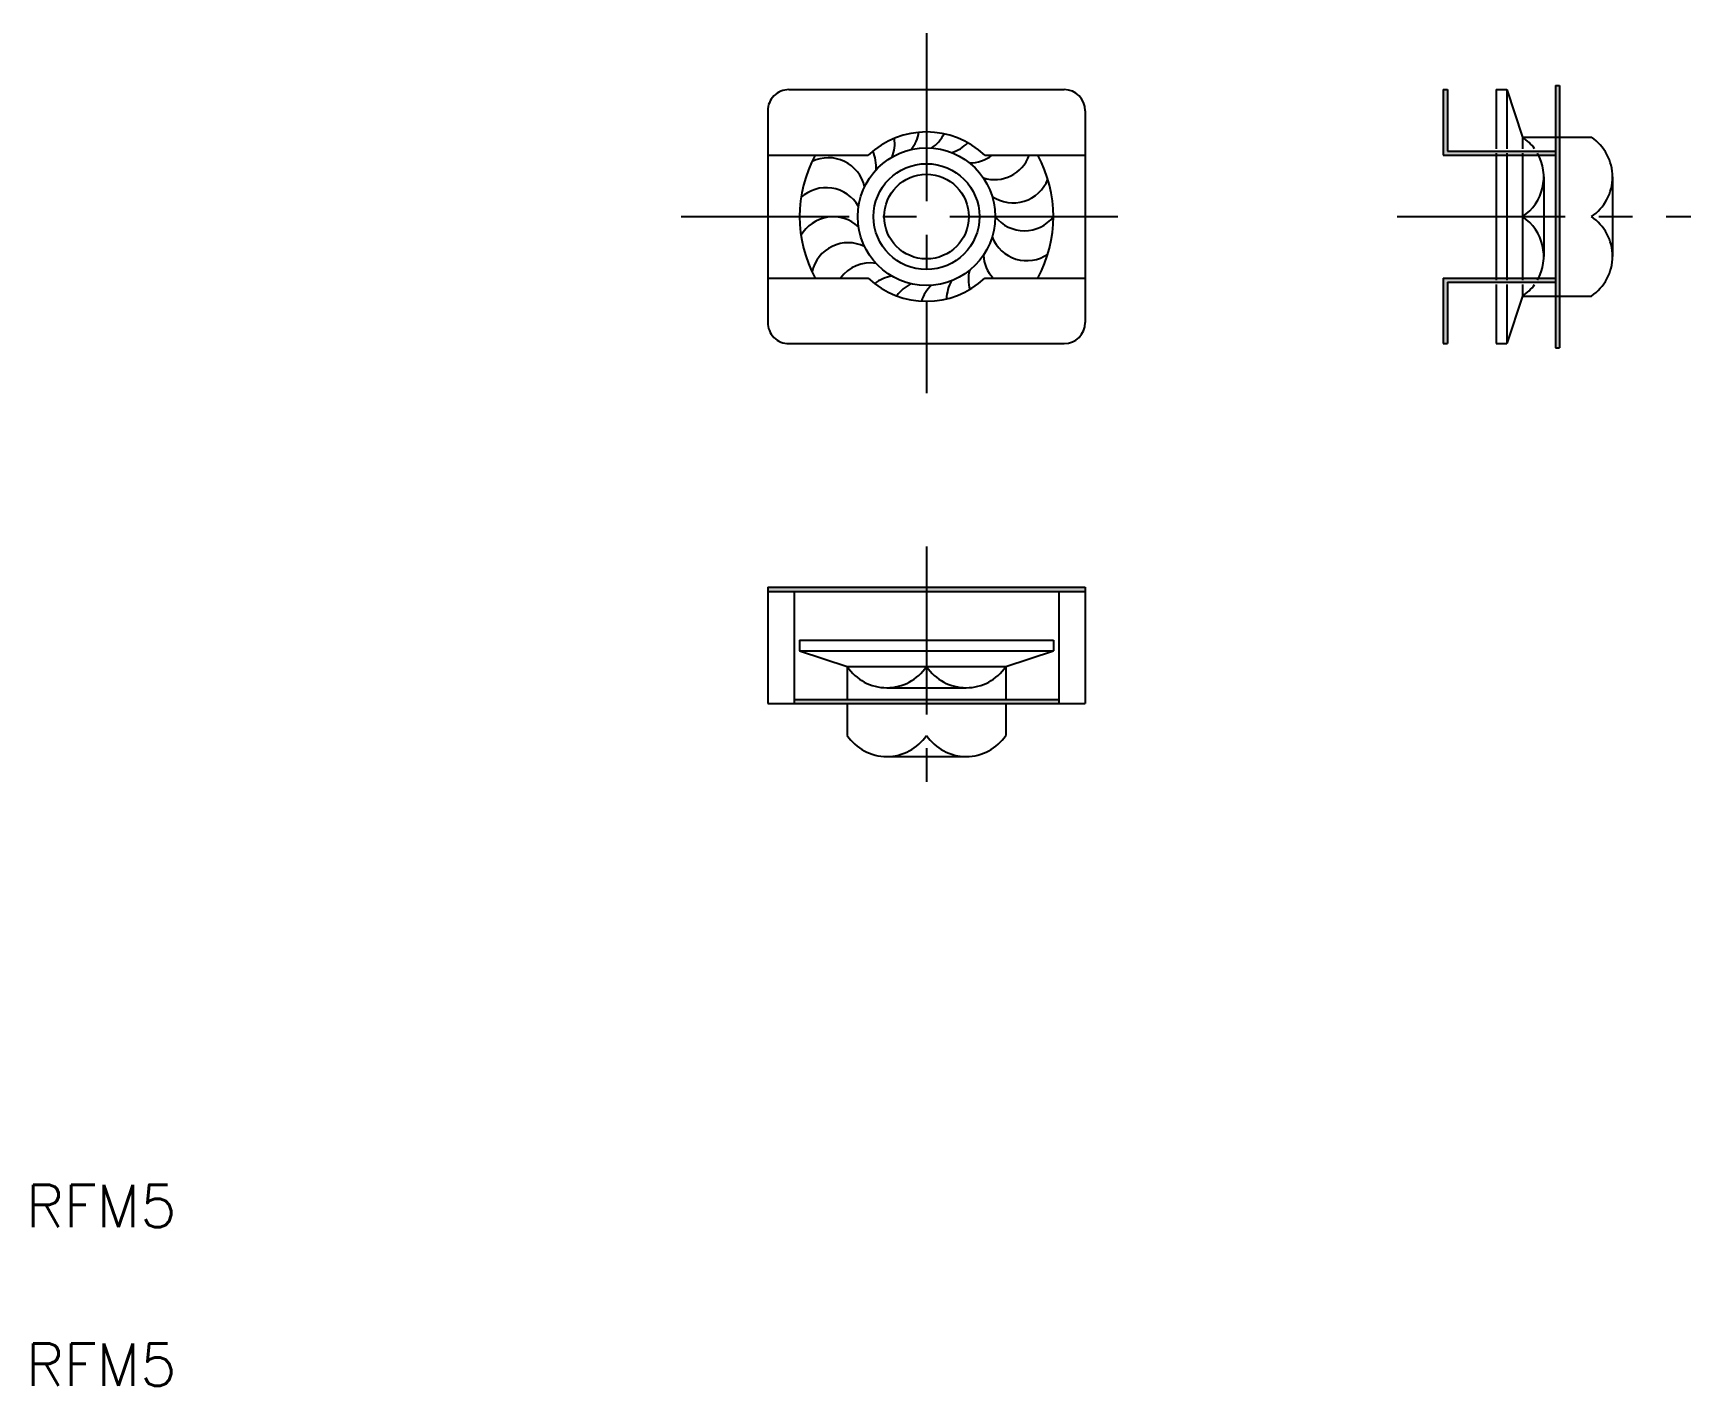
# Model space of a CAD drawing. Extents: x 5.3 to 83.7, y 5 to 68.9.
import ezdxf

# ---------------------------------------------------------------- set-up
doc = ezdxf.new("R2010")
doc.units = 0
doc.header["$LTSCALE"] = 0.25
doc.linetypes.add('CENTER', pattern=[50.8, 31.75, -6.35, 6.35, -6.35])
doc.layers.get('0').update_dxf_attribs({"linetype": 'CONTINUOUS'})
doc.layers.add('CENTER', color=1, linetype='CENTER')
doc.styles.get("Standard").update_dxf_attribs({"font": 'txt', "bigfont": 'BIGFONT'})

msp = doc.modelspace()

# ---------------------------------------------------------------- linework, layer by layer
at = {"color": 7, "linetype": 'CONTINUOUS'}
for p, q in [((41.045, 66.233), (54.045, 66.233)), ((71.954, 66.233), (71.954, 63.133)), ((71.954, 66.233), (72.154, 66.233)), ((72.154, 66.233), (72.154, 63.333)), ((74.454, 66.233), (74.454, 63.433)), ((74.454, 66.233), (74.954, 66.233)), ((74.954, 66.233), (74.954, 63.433)), ((74.954, 66.233), (75.704, 63.983)), ((77.254, 66.433), (77.254, 54.033)), ((77.254, 66.433), (77.454, 66.433)), ((77.454, 66.433), (77.454, 54.033)), ((40.045, 65.233), (40.045, 55.233)), ((55.045, 65.233), (55.045, 55.233)), ((75.704, 63.983), (78.954, 63.983)), ((75.704, 63.983), (75.704, 63.433)), ((40.045, 63.133), (44.79, 63.133)), ((50.3, 63.133), (55.045, 63.133)), ((71.954, 63.133), (77.254, 63.133)), ((72.154, 63.333), (77.254, 63.333)), ((74.454, 63.233), (74.454, 57.233)), ((74.954, 63.233), (74.954, 57.233)), ((75.704, 63.233), (75.704, 57.233)), ((76.704, 62.108), (76.704, 58.358)), ((79.954, 62.108), (79.954, 58.358)), ((40.045, 57.333), (44.79, 57.333)), ((50.3, 57.333), (55.045, 57.333)), ((71.954, 57.333), (77.254, 57.333)), ((71.954, 57.333), (71.954, 54.233)), ((72.154, 57.133), (77.254, 57.133)), ((72.154, 57.133), (72.154, 54.233)), ((74.454, 57.033), (74.454, 54.233)), ((74.954, 57.033), (74.954, 54.233)), ((75.704, 56.483), (74.954, 54.233)), ((75.704, 57.033), (75.704, 56.483)), ((75.704, 56.483), (78.954, 56.483)), ((41.045, 54.233), (54.045, 54.233)), ((71.954, 54.233), (72.154, 54.233)), ((74.454, 54.233), (74.954, 54.233)), ((77.254, 54.033), (77.454, 54.033)), ((40.045, 42.729), (55.045, 42.729)), ((40.045, 42.729), (40.045, 37.229)), ((40.045, 42.529), (55.045, 42.529)), ((41.295, 42.529), (41.295, 37.229)), ((53.795, 42.529), (53.795, 37.229)), ((55.045, 42.729), (55.045, 37.229)), ((41.545, 40.229), (53.545, 40.229)), ((41.545, 40.229), (41.545, 39.729)), ((53.545, 40.229), (53.545, 39.729)), ((41.545, 39.729), (53.545, 39.729)), ((41.545, 39.729), (43.795, 38.979)), ((51.295, 38.979), (53.545, 39.729)), ((43.795, 38.979), (51.295, 38.979)), ((43.795, 38.979), (43.795, 37.429)), ((51.295, 38.979), (51.295, 37.429)), ((45.67, 37.979), (49.42, 37.979)), ((40.045, 37.229), (55.045, 37.229)), ((41.295, 37.429), (53.795, 37.429)), ((43.795, 37.229), (43.795, 35.729)), ((51.295, 37.229), (51.295, 35.729)), ((45.67, 34.729), (49.42, 34.729))]:
    msp.add_line(p, q, dxfattribs=at)
for p, q in [((43.795, 42.529), (43.795, 42.529)), ((47.545, 42.529), (47.545, 42.529))]:
    msp.add_line(p, q)
for radius in [3.25, 2]:
    msp.add_circle((47.545, 60.233), radius, dxfattribs=at)
at = {"color": 3, "linetype": 'CONTINUOUS'}
msp.add_circle((47.545, 60.233), 2.5, dxfattribs=at)
at = {"color": 7, "linetype": 'CONTINUOUS'}
for centre, radius, start, end in [((41.045, 65.233), 1, 90, 180.00001), ((54.045, 65.233), 1, 0, 90), ((47.545, 60.233), 4, 46.46885, 133.53115), ((45.461, 64.501), 1.75, 321.07035, 350.65415), ((44.295, 63.697), 1.75, 338.21321, 7.79701), ((46.811, 64.926), 1.75, 303.9275, 333.5113), ((48.227, 64.934), 1.75, 286.78464, 316.36844), ((74.446, 62.108), 2.258, 35.93388, 56.14498), ((77.696, 62.108), 2.258, 303.85503, 56.14498), ((47.545, 60.233), 6, 151.09667, 208.90333), ((42.908, 61.264), 1.75, 12.49892, 116.07251), ((43.418, 62.585), 1.75, 355.35607, 24.93987), ((49.582, 64.524), 1.75, 269.64178, 307.36264), ((50.757, 63.733), 1.75, 252.49892, 339.95645), ((47.545, 60.233), 6, 331.09667, 28.90333), ((74.446, 62.108), 2.258, 303.85503, 29.8856), ((51.646, 62.631), 1.75, 235.35608, 338.92964), ((42.81, 59.852), 1.75, 29.64178, 133.21537), ((43.133, 58.473), 1.75, 46.78464, 150.35821), ((52.17, 61.316), 1.75, 218.21321, 321.7868), ((74.446, 58.358), 2.258, 330.1144, 56.14498), ((77.696, 58.358), 2.258, 303.85503, 56.14498), ((43.848, 57.251), 1.75, 63.9275, 167.50107), ((52.284, 59.904), 1.75, 201.07036, 304.64392), ((44.891, 56.294), 1.75, 81.07036, 143.56469), ((51.976, 58.522), 1.75, 183.92749, 222.80233), ((47.545, 60.233), 4, 226.46885, 313.53115), ((46.17, 55.686), 1.75, 98.21321, 127.79701), ((50.242, 56.323), 1.75, 149.64178, 179.22558), ((51.275, 57.292), 1.75, 166.78464, 196.36844), ((47.571, 55.483), 1.75, 115.35606, 144.93987), ((48.97, 55.702), 1.75, 132.49892, 162.08272), ((74.446, 58.358), 2.258, 303.85503, 324.06612), ((41.045, 55.233), 1, 179.99999, 270), ((54.045, 55.233), 1, 270, 0), ((45.67, 40.237), 2.258, 213.85503, 326.14498), ((49.42, 40.237), 2.258, 213.85503, 326.14498), ((45.67, 36.987), 2.258, 213.85503, 326.14498), ((49.42, 36.987), 2.258, 213.85503, 326.14498)]:
    msp.add_arc(centre, radius, start, end, dxfattribs=at)
for points in [[(71.954, 66.233), (72.154, 66.233), (71.954, 63.133), (72.154, 63.333)], [(77.254, 66.433), (77.454, 66.433), (77.254, 54.033), (77.454, 54.033)], [(71.954, 63.133), (72.154, 63.333), (77.254, 63.133), (77.254, 63.333)], [(71.954, 57.333), (72.154, 57.133), (77.254, 57.333), (77.254, 57.133)], [(71.954, 54.233), (72.154, 54.233), (71.954, 57.333), (72.154, 57.133)], [(40.045, 42.729), (40.045, 42.529), (55.045, 42.729), (55.045, 42.529)], [(41.295, 37.429), (41.295, 37.229), (53.795, 37.429), (53.795, 37.229)]]:
    msp.add_solid(points)
at = {"layer": 'CENTER', "color": 1, "linetype": 'CENTER'}
for p, q in [((47.545, 68.901), (47.545, 51.89)), ((35.953, 60.233), (58.075, 60.233)), ((69.781, 60.233), (83.653, 60.233)), ((47.545, 44.647), (47.545, 32.601))]:
    msp.add_line(p, q, dxfattribs=at)

# ---------------------------------------------------------------- texts
for p in [(5, 12.5), (5, 5)]:
    msp.add_text('RFM5', height=2).set_placement(p)

doc.saveas('drawing.dxf')
